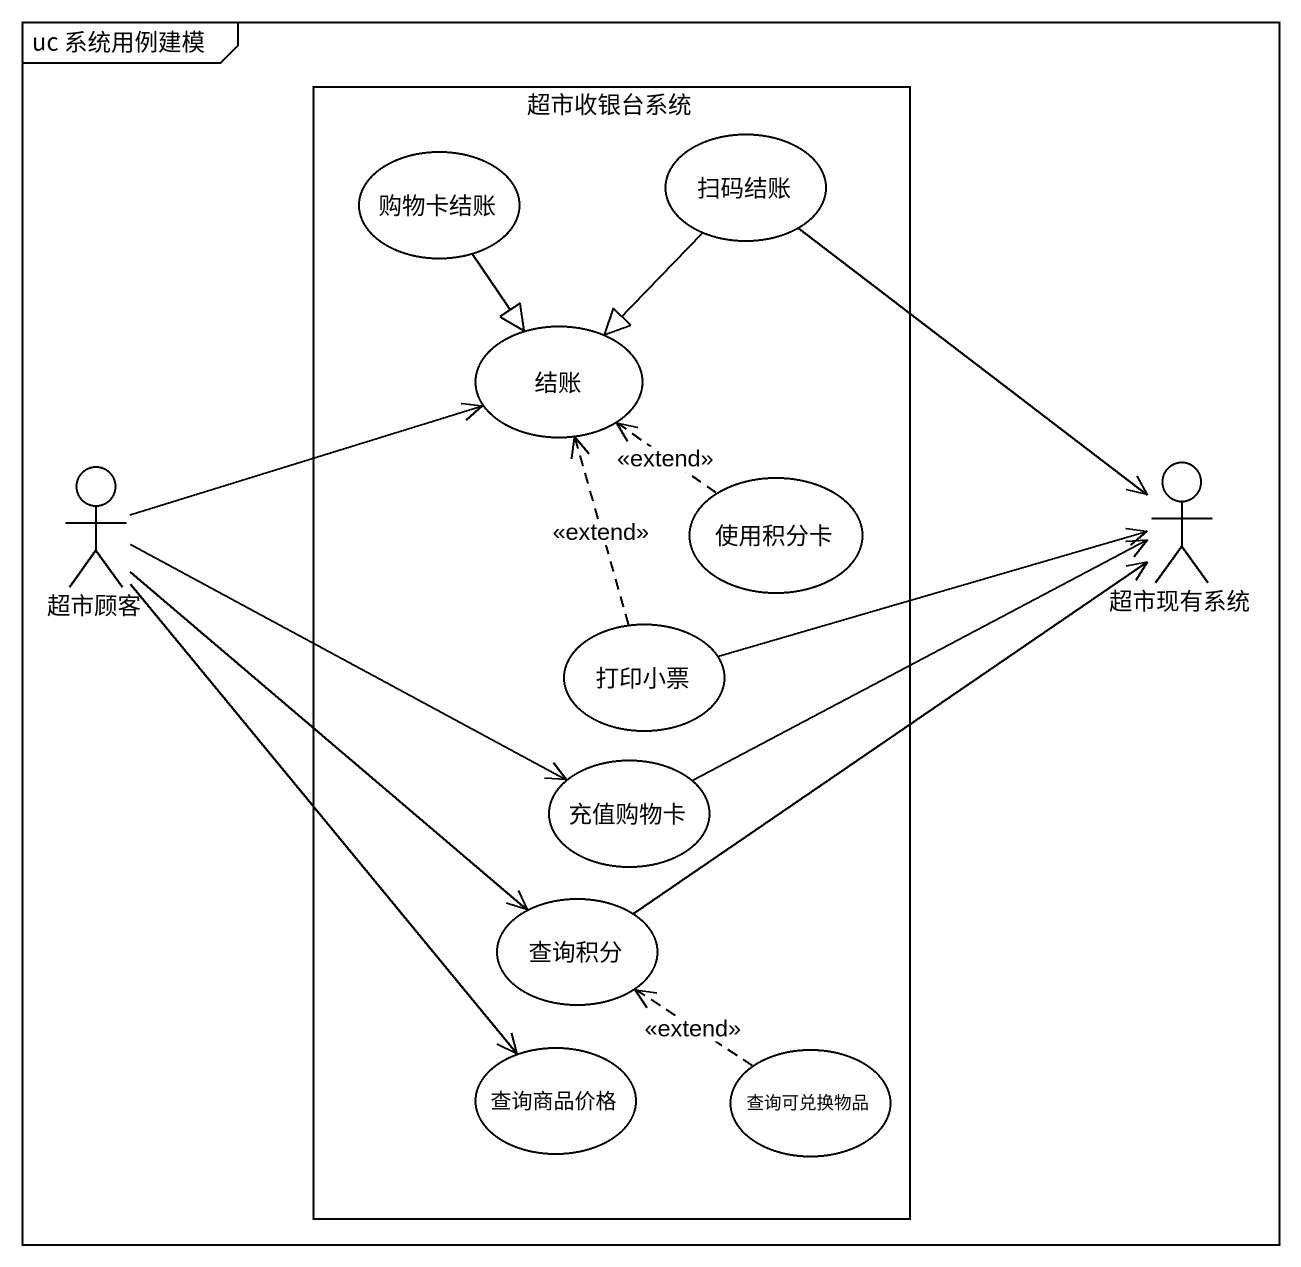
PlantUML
@startuml
mainframe uc 系统用例建模
rectangle 超市收银台系统 {
  usecase 购物卡结账
  usecase 扫码结账
  usecase 结账
  usecase 使用积分卡
  usecase 打印小票
  usecase 充值购物卡
  usecase 查询积分
  usecase 查询商品价格
  usecase 查询可兑换物品
}
actor 超市顾客
actor 超市现有系统
购物卡结账 --|> 结账
扫码结账 --|> 结账
扫码结账 --> 超市现有系统
超市顾客 -right-> 结账
超市顾客 -right-> 充值购物卡
超市顾客 --> 查询积分
超市顾客 --> 查询商品价格
使用积分卡 .up.> 结账 : <<extend>>
打印小票 .up.> 结账 : <<extend>>
打印小票 -right-> 超市现有系统
充值购物卡 -right-> 超市现有系统
查询积分 -up-> 超市现有系统
查询可兑换物品 .up.> 查询积分 : <<extend>>
@enduml
